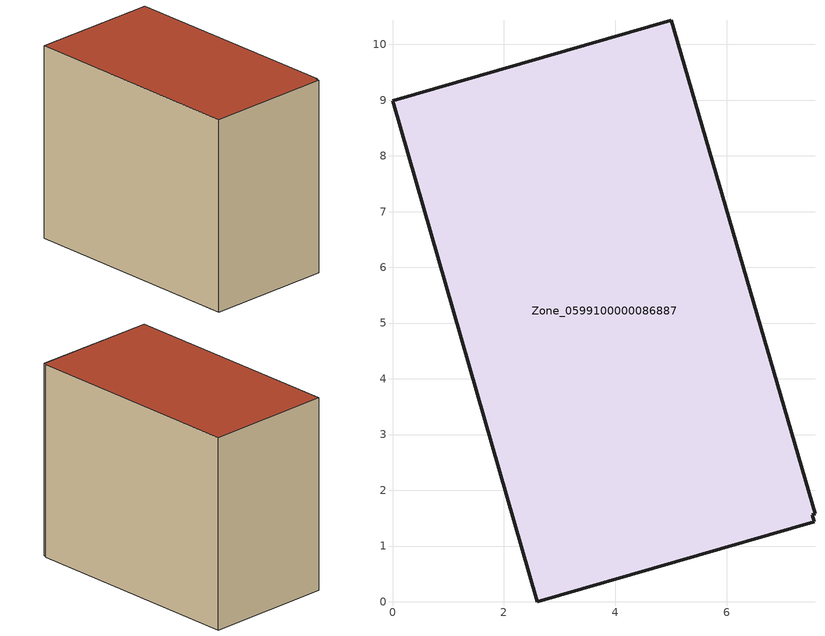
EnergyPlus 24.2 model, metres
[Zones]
Zone_0599100000086887
 floor ground (C_G): 7.58,1.58 7.53,1.57 7.57,1.44 2.6,0 0,8.99 5,10.43 z0
 wall outside (C_F): 7.58,1.58 5,10.43 0,8.99 2.6,0 7.57,1.44 7.53,1.57 7.58,1.58 z0:7.83
 roof outside (C_R): 7.53,1.57 7.58,1.58 5,10.43 0,8.99 2.6,0 7.57,1.44 z7.83
[BUILDING]
Pand.0599100000086887: North Axis=0; Terrain=City; Loads Convergence Tolerance Value=0.04; Temperature Convergence Tolerance Value=0.4; Solar Distribution=FullExterior; Maximum Number of Warmup Days=25; Minimum Number of Warmup Days=1
[Site:Location]
Rotterdam.The.Hague.AP_ZH_NLD Design_Conditions: Latitude=51.96; Longitude=4.45; Time Zone=1; Elevation=-4.5
[SITE:GROUNDTEMPERATURE:BUILDINGSURFACE]
18, 18, 18, 18, 18, 18, 18, 18, 18, 18, 18, 18
[MATERIAL] Thermal Absorptance=0.9; Solar Absorptance=0.7; Visible Absorptance=0.7
Name | Roughness | Thickness | Conductivity | Density | Specific Heat
G.TI.1975-1991 | MediumSmooth | 0.15 | 0.288461 | 540 | 1210
F.TI.1975-1991 | Rough | 0.3 | 0.230769 | 1920 | 840
R.TI.1975-1991 | MediumRough | 0.2 | 0.153846 | 1500 | 1000
[CONSTRUCTION]
C_G: G.TI.1975-1991
C_F: F.TI.1975-1991
C_R: R.TI.1975-1991
[ZONE]
Zone_0599100000086887: Type=1; Multiplier=1; Ceiling Height=Autocalculate; Volume=Autocalculate; Floor Area=autocalculate; Part of Total Floor Area=Yes
[ZONEINFILTRATION:DESIGNFLOWRATE]
Infil_Zone_0599100000086887: Zone or ZoneList or Space or SpaceList=Zone_0599100000086887; Schedule=AlwaysOn; Design Flow Rate Calculation Method=Flow/Area; Flow Rate per Floor Area=0.003; Constant Term Coefficient=1; Temperature Term Coefficient=0; Velocity Term Coefficient=0; Velocity Squared Term Coefficient=0
[HVACTEMPLATE:ZONE:IDEALLOADSAIRSYSTEM]
Zone_0599100000086887: Maximum Heating Supply Air Temperature=50; Minimum Cooling Supply Air Temperature=13; Maximum Heating Supply Air Humidity Ratio=0.0156; Minimum Cooling Supply Air Humidity Ratio=0.0077; Heating Limit=NoLimit; Cooling Limit=NoLimit; Dehumidification Control Type=ConstantSensibleHeatRatio; Cooling Sensible Heat Ratio=0.7; Dehumidification Setpoint=60; Humidification Control Type=None; Humidification Setpoint=30; Outdoor Air Method=None; Outdoor Air Flow Rate per Person=0.00944; Outdoor Air Flow Rate per Zone Floor Area=0; Outdoor Air Flow Rate per Zone=0; Demand Controlled Ventilation Type=None; Outdoor Air Economizer Type=NoEconomizer; Heat Recovery Type=None; Sensible Heat Recovery Effectiveness=0.7; Latent Heat Recovery Effectiveness=0.65
[ZONECONTROL:THERMOSTAT]
ThermostatControl_Zone_0599100000086887: Zone or ZoneList=Zone_0599100000086887; Control Type Schedule=DualSetpointControlType; Control 1=Thermostat_Zone_0599100000086887; Temperature Difference Between Cutout And Setpoint=0
[THERMOSTATSETPOINT:DUALSETPOINT]
Thermostat_Zone_0599100000086887: Heating Setpoint Temperature Schedule=HeatingSetpoint_Zone_0599100000086887; Cooling Setpoint Temperature Schedule=CoolingSetpoint_Zone_0599100000086887
[SCHEDULE:COMPACT]
HeatingSetpoint_Zone_0599100000086887: Through: 12/31, For: AllDays, Until: 24:00, 21
CoolingSetpoint_Zone_0599100000086887: Through: 12/31, For: AllDays, Until: 24:00, 24
DualSetpointControlType: Through: 12/31, For: AllDays, Until: 24:00, 4
AlwaysOn: Through: 12/31, For: AllDays, Until: 24:00, 1
